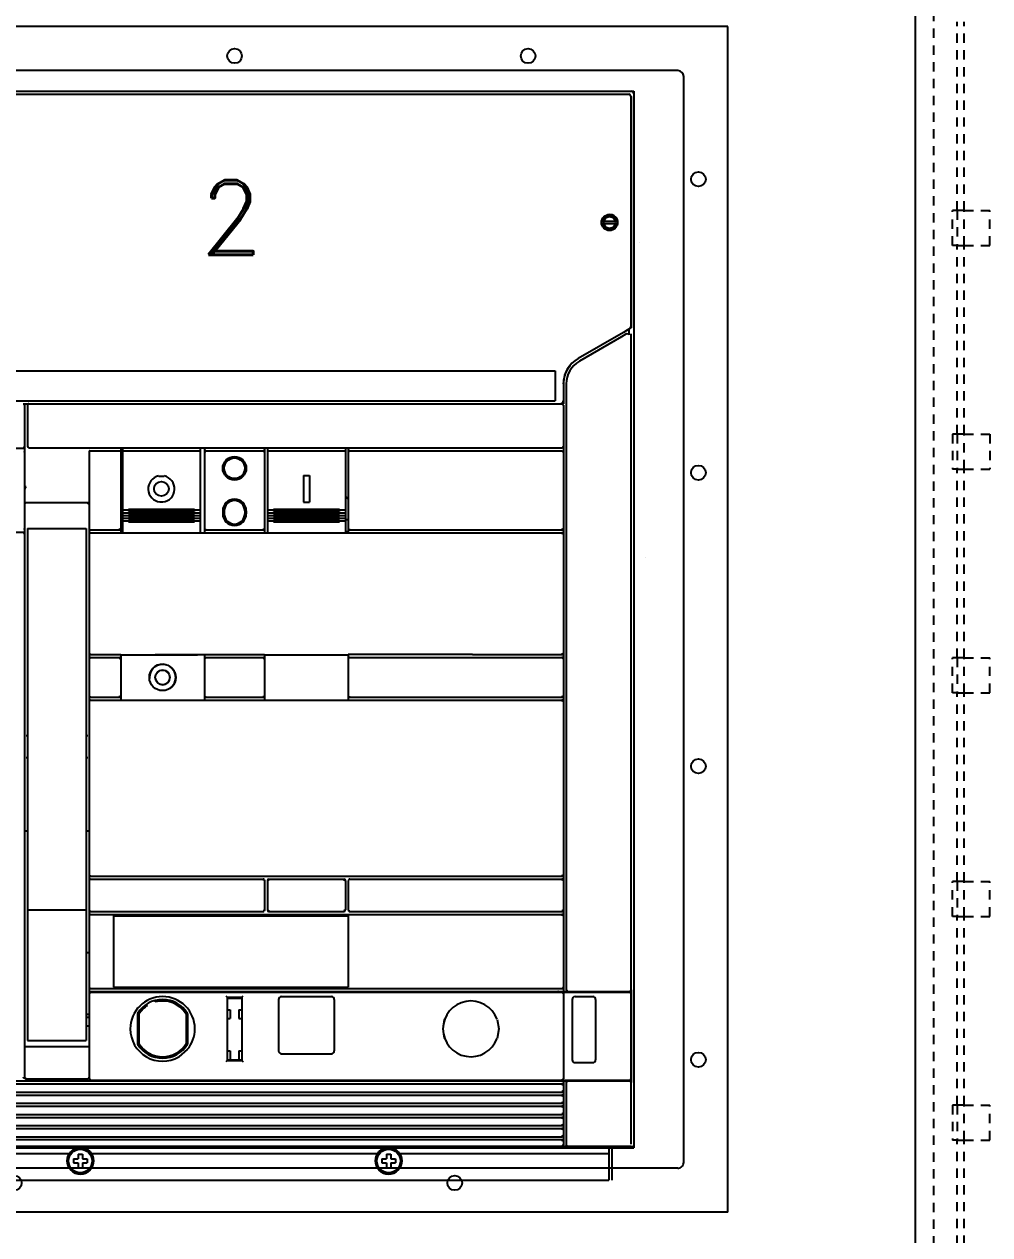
# Model space of a CAD drawing. Header units: inches. Extents: x 6 to 369, y -225 to 2.
# Drawn here: x 73.32 to 86.27, y -37.5 to -21.26 of the extents above; entities that cross this region are included whole.
import ezdxf
from ezdxf.enums import TextEntityAlignment as Align

# ---------------------------------------------------------------- set-up
doc = ezdxf.new("R2010")
doc.units = ezdxf.units.IN
doc.header["$MEASUREMENT"] = 0
doc.linetypes.add('DOT2', pattern=[0.125, 0, -0.125])
doc.linetypes.add('HIDDEN2', pattern=[0.1875, 0.125, -0.0625])
for name, color, linetype in [('Cabinet', 253, 'HIDDEN2'), ('CB_E3_W_HR_3P', 10, 'Continuous'), ('CB_E3_W_HR_3P_DOOR_CUTOUT_FLUSH&EXTENDED_NO-FLANGE', 255, 'Continuous'), ('CB_E3_W_HR_3P_DOOR_CUTOUT_FLUSH_FLANGED', 2, 'Continuous'), ('D', 3, 'Continuous')]:
    doc.layers.add(name, color=color, linetype=linetype)
doc.styles.add('ROMAND', font='ROMAND.shx')

# ---------------------------------------------------------------- blocks, each defined once
blk = doc.blocks.new('A$C065B1C50')
at = {"layer": 'CB_E3_W_HR_3P'}
for centre in [(3.465, 15.512), (7.402, 15.512), (11.339, 15.512), (0.768, 14.626), (1.181, 13.858), (13.622, 13.858), (1.181, 9.921), (13.622, 9.921), (1.181, 5.984), (13.622, 5.984), (1.181, 2.047), (13.622, 2.047), (0.768, 1.28), (4.449, 0.394), (10.354, 0.394)]:
    blk.add_circle(centre, 0.0984, dxfattribs=at)
at = {"layer": 'CB_E3_W_HR_3P_DOOR_CUTOUT_FLUSH&EXTENDED_NO-FLANGE'}
for p, q in [((13.346, 15.315), (1.457, 15.315)), ((1.378, 0.669), (1.378, 15.236)), ((13.425, 0.669), (13.425, 15.236)), ((13.346, 0.591), (1.457, 0.591))]:
    blk.add_line(p, q, dxfattribs=at)
for centre, start, end in [((1.457, 15.236), 89.9998, 180.0002), ((13.346, 15.236), 0, 90), ((1.457, 0.669), 179.9998, 270.0002), ((13.346, 0.669), 269.9998, 0.0002)]:
    blk.add_arc(centre, 0.0787, start, end, dxfattribs=at)
at = {"layer": 'CB_E3_W_HR_3P_DOOR_CUTOUT_FLUSH_FLANGED'}
for p, q in [((0, 0), (0, 15.906)), ((14.016, 15.906), (0, 15.906)), ((14.016, 0), (14.016, 15.906)), ((14.016, 0), (0, 0))]:
    blk.add_line(p, q, dxfattribs=at)

msp = doc.modelspace()

# ---------------------------------------------------------------- linework, layer by layer
at = {"layer": 'Cabinet', "color": 7, "linetype": 'HIDDEN2'}
for p, q in [((85.52061, -101.99835), (85.52061, -11.99835)), ((85.83311, -23.76385), (85.83311, -21.23285)), ((85.92686, -23.76385), (85.92686, -21.23285)), ((85.77061, -24.23285), (85.77061, -23.76385)), ((85.83311, -23.76385), (85.77061, -23.76385)), ((85.92686, -23.76385), (85.83311, -23.76385)), ((85.83311, -23.76385), (85.83311, -24.23285)), ((85.92686, -23.76385), (86.27061, -23.76385)), ((85.92686, -24.23285), (85.92686, -23.76385)), ((86.27061, -24.23285), (86.27061, -23.76385)), ((85.83311, -24.23285), (85.77061, -24.23285)), ((85.83311, -24.23285), (85.92686, -24.23285)), ((85.83311, -26.76385), (85.83311, -24.23285)), ((85.92686, -24.23285), (86.27061, -24.23285)), ((85.92686, -26.76385), (85.92686, -24.23285)), ((85.77061, -26.76385), (85.77061, -27.23285)), ((85.83311, -26.76385), (85.77061, -26.76385)), ((85.92686, -26.76385), (85.83311, -26.76385)), ((85.83311, -26.76385), (85.83311, -27.23285)), ((85.92686, -26.76385), (86.27061, -26.76385)), ((85.92686, -27.23285), (85.92686, -26.76385)), ((86.27061, -26.76385), (86.27061, -27.23285)), ((85.83311, -27.23285), (85.77061, -27.23285)), ((85.83311, -27.23285), (85.92686, -27.23285)), ((85.83311, -29.76385), (85.83311, -27.23285)), ((85.92686, -27.23285), (86.27061, -27.23285)), ((85.92686, -29.76385), (85.92686, -27.23285)), ((85.77061, -30.23285), (85.77061, -29.76385)), ((85.83311, -29.76385), (85.77061, -29.76385)), ((85.92686, -29.76385), (85.83311, -29.76385)), ((85.83311, -29.76385), (85.83311, -30.23285)), ((85.92686, -29.76385), (86.27061, -29.76385)), ((85.92686, -30.23285), (85.92686, -29.76385)), ((86.27061, -30.23285), (86.27061, -29.76385)), ((85.83311, -30.23285), (85.77061, -30.23285)), ((85.83311, -30.23285), (85.92686, -30.23285)), ((85.83311, -32.76385), (85.83311, -30.23285)), ((85.92686, -30.23285), (86.27061, -30.23285)), ((85.92686, -32.76385), (85.92686, -30.23285)), ((85.77061, -33.23285), (85.77061, -32.76385)), ((85.83311, -32.76385), (85.77061, -32.76385)), ((85.92686, -32.76385), (85.83311, -32.76385)), ((85.83311, -32.76385), (85.83311, -33.23285)), ((85.92686, -32.76385), (86.27061, -32.76385)), ((85.92686, -33.23285), (85.92686, -32.76385)), ((86.27061, -33.23285), (86.27061, -32.76385)), ((85.83311, -33.23285), (85.77061, -33.23285)), ((85.83311, -33.23285), (85.92686, -33.23285)), ((85.83311, -35.76385), (85.83311, -33.23285)), ((85.92686, -33.23285), (86.27061, -33.23285)), ((85.92686, -35.76385), (85.92686, -33.23285)), ((85.77061, -35.76385), (85.77061, -36.23285)), ((85.83311, -35.76385), (85.77061, -35.76385)), ((85.92686, -35.76385), (85.83311, -35.76385)), ((85.83311, -35.76385), (85.83311, -36.23285)), ((85.92686, -35.76385), (86.27061, -35.76385)), ((85.92686, -36.23285), (85.92686, -35.76385)), ((86.27061, -36.23285), (86.27061, -35.76385)), ((85.83311, -36.23285), (85.77061, -36.23285)), ((85.83311, -36.23285), (85.92686, -36.23285)), ((85.83311, -38.76385), (85.83311, -36.23285)), ((85.92686, -36.23285), (86.27061, -36.23285)), ((85.92686, -38.76385), (85.92686, -36.23285))]:
    msp.add_line(p, q, dxfattribs=at)
at = {"layer": 'Cabinet', "color": 7, "linetype": 'DOT2'}
for p, q in [((70.78845, -22.16254), (81.49711, -22.16254)), ((70.78845, -22.16254), (81.49711, -22.16254)), ((81.49711, -22.16254), (81.49711, -36.33577)), ((81.49711, -22.16254), (81.49711, -22.16254))]:
    msp.add_line(p, q, dxfattribs=at)
at = {"layer": 'CB_E3_W_HR_3P', "color": 7}
for p, q in [((70.94167, -22.20191), (81.34388, -22.20191)), ((71.12309, -22.16254), (81.16246, -22.16254)), ((71.12309, -22.16254), (81.16246, -22.16254)), ((81.16246, -22.16254), (81.46562, -22.16254)), ((81.16246, -22.16254), (81.49711, -22.16254)), ((81.34388, -22.20191), (81.42917, -22.20191)), ((81.42825, -22.20327), (81.4299, -22.20327)), ((81.45672, -22.22947), (81.45774, -22.22947)), ((81.45774, -22.22947), (81.45774, -25.32462)), ((81.46077, -22.23412), (81.46077, -25.33878)), ((81.49711, -22.16254), (81.49711, -36.33577)), ((81.49711, -22.19403), (81.49711, -36.30428)), ((81.24886, -23.85545), (81.2494, -23.85545)), ((81.06826, -23.9086), (81.27635, -23.9086)), ((81.06826, -23.9401), (81.27635, -23.9401)), ((81.07337, -23.96372), (81.07452, -23.96372)), ((81.0953, -23.99325), (81.09575, -23.99325)), ((81.24818, -23.99325), (81.24838, -23.99325)), ((81.26972, -23.96372), (81.27032, -23.96372)), ((81.27009, -23.88498), (81.27127, -23.88498)), ((81.57585, -24.19289), (81.57589, -24.19289)), ((81.45774, -25.32462), (81.45672, -25.3252)), ((81.35766, -25.39831), (80.74908, -25.74968)), ((81.33203, -25.45857), (80.76876, -25.78377)), ((81.3911, -25.42447), (81.33203, -25.45857)), ((81.42991, -25.3566), (81.35766, -25.39831)), ((81.42991, -25.3566), (81.39834, -25.37483)), ((81.45997, -25.33925), (81.42991, -25.3566)), ((81.42991, -25.3566), (81.42991, -25.43326)), ((81.45774, -25.41927), (81.45774, -34.21468)), ((81.46114, -25.33857), (81.45997, -25.33925)), ((71.8416, -25.91451), (80.44396, -25.91451)), ((80.44396, -25.91451), (80.44396, -26.31608)), ((80.55223, -26.09063), (80.55223, -26.31608)), ((80.5916, -26.09063), (80.5916, -34.21963)), ((71.8416, -26.31608), (80.44396, -26.31608)), ((73.30813, -26.35545), (73.38687, -26.35545)), ((73.32782, -26.35546), (73.38687, -26.35546)), ((73.32782, -26.35546), (73.32782, -26.37514)), ((73.32782, -26.37514), (73.32782, -26.92632)), ((73.3728, -26.3654), (73.36719, -26.37514)), ((73.36719, -26.37514), (73.36719, -26.91451)), ((73.38642, -26.36221), (73.3728, -26.3654)), ((73.38687, -26.35546), (80.53254, -26.35546)), ((75.07944, -26.35545), (75.10201, -26.35545)), ((77.18355, -26.35545), (77.20612, -26.35545)), ((79.26453, -26.35545), (79.33219, -26.35545)), ((80.53254, -26.35546), (80.55223, -26.35546)), ((80.53254, -26.35546), (80.54262, -26.36122)), ((80.54262, -26.36122), (80.54616, -26.37514)), ((80.55223, -26.31608), (80.55223, -26.35546)), ((80.55223, -26.37514), (80.55223, -26.91451)), ((71.73727, -26.95388), (73.32782, -26.95388)), ((73.30813, -26.94601), (73.32782, -26.94601)), ((73.32782, -26.92632), (73.32782, -26.98538)), ((73.32782, -26.95388), (73.32782, -27.00506)), ((73.36719, -26.91451), (73.36719, -26.92632)), ((73.36719, -26.92632), (73.3728, -26.93261)), ((73.3728, -26.93261), (73.37703, -26.93617)), ((73.38687, -26.94601), (80.53254, -26.94601)), ((74.61719, -26.94601), (74.61719, -26.99325)), ((74.64081, -26.94601), (74.64081, -26.98538)), ((75.68412, -26.94601), (75.68412, -26.98538)), ((75.73923, -26.94601), (75.73923, -27.00506)), ((76.54632, -26.94601), (76.54632, -27.00506)), ((76.58569, -26.94601), (76.58569, -26.98538)), ((77.629, -26.94601), (77.629, -26.98538)), ((77.66837, -26.94601), (77.66837, -27.00506)), ((80.53254, -26.946), (80.53302, -26.946)), ((80.55223, -26.92396), (80.5467, -26.93255)), ((80.55223, -26.91451), (80.55223, -26.92632)), ((80.55223, -26.92632), (80.55223, -27.00506)), ((73.32782, -26.98538), (73.32782, -27.00506)), ((73.32782, -27.00506), (73.32782, -28.02868)), ((74.19396, -26.99325), (74.19396, -28.02868)), ((74.20183, -26.98538), (74.20376, -26.98538)), ((74.20376, -26.98538), (74.5973, -26.98538)), ((74.5973, -26.98538), (74.60931, -26.98538)), ((74.61719, -26.98538), (74.64081, -26.98538)), ((74.61719, -26.99325), (74.61719, -28.02868)), ((74.64081, -26.98538), (74.64081, -27.04292)), ((74.64081, -26.98538), (75.68412, -26.98538)), ((74.64081, -27.04292), (74.64081, -27.96177)), ((75.68412, -26.98538), (75.68412, -27.04292)), ((75.68412, -27.04292), (75.68412, -27.96177)), ((75.73923, -27.00506), (75.73923, -28.02868)), ((75.74906, -26.99114), (75.74406, -27.00506)), ((75.75892, -26.98538), (75.74906, -26.99114)), ((75.75892, -26.98538), (76.52664, -26.98538)), ((76.52664, -26.98538), (76.5365, -26.99114)), ((76.5365, -26.99114), (76.53961, -27.00506)), ((76.54632, -27.00506), (76.54632, -28.02868)), ((76.58569, -26.98538), (76.58569, -27.04292)), ((76.58569, -26.98538), (77.629, -26.98538)), ((76.58569, -27.04292), (76.58569, -27.96177)), ((77.629, -26.98538), (77.629, -27.04292)), ((77.629, -27.04292), (77.629, -27.96177)), ((77.66837, -27.00506), (77.66837, -28.02868)), ((77.6783, -26.99114), (77.6732, -27.00506)), ((77.68805, -26.98538), (77.6783, -26.99114)), ((77.68805, -26.98538), (80.53254, -26.98538)), ((80.53254, -26.98538), (80.53278, -26.98538)), ((80.53254, -26.98538), (80.54262, -26.99114)), ((80.54262, -26.99114), (80.54616, -27.00506)), ((80.55223, -27.00506), (80.55223, -28.02868)), ((73.32782, -27.20978), (73.32782, -27.47094)), ((75.12569, -27.32388), (75.12639, -27.3272)), ((75.12639, -27.3272), (75.19854, -27.3272)), ((75.19924, -27.32388), (75.19854, -27.3272)), ((77.06797, -27.32002), (77.06797, -27.67436)), ((77.06797, -27.32002), (77.14671, -27.32002)), ((77.14671, -27.32002), (77.14671, -27.67436)), ((73.34784, -27.47093), (73.32782, -27.47093)), ((77.629, -27.59562), (77.66837, -27.63379)), ((73.3475, -27.68222), (74.19396, -27.68222)), ((74.64081, -27.67436), (74.61719, -27.69726)), ((75.14279, -27.67044), (75.14247, -27.67322)), ((75.14279, -27.67044), (75.18214, -27.67044)), ((75.18214, -27.67044), (75.18245, -27.67322)), ((77.06797, -27.67436), (77.14671, -27.67436)), ((74.63097, -27.77955), (75.69396, -27.77955)), ((74.63097, -27.81766), (75.69396, -27.81766)), ((74.63097, -27.85525), (75.69396, -27.85525)), ((74.63097, -27.89224), (75.69396, -27.89224)), ((74.63097, -27.92857), (75.69396, -27.92857)), ((74.71955, -27.76878), (74.71955, -27.7897)), ((74.71955, -27.76878), (75.60538, -27.76878)), ((74.71955, -27.7897), (75.60538, -27.7897)), ((74.71955, -27.8067), (74.71955, -27.82787)), ((74.71955, -27.8067), (75.60538, -27.8067)), ((74.71955, -27.82787), (75.60538, -27.82787)), ((74.71955, -27.84411), (74.71955, -27.86457)), ((74.71955, -27.84411), (75.60538, -27.84411)), ((74.71955, -27.86457), (75.60538, -27.86457)), ((74.71955, -27.88095), (74.71955, -27.90117)), ((74.71955, -27.88095), (75.60538, -27.88095)), ((74.71955, -27.90117), (75.60538, -27.90117)), ((74.71955, -27.91716), (74.71955, -27.9378)), ((74.71955, -27.91716), (75.60538, -27.91716)), ((75.60538, -27.76878), (75.60538, -27.7897)), ((75.60538, -27.8067), (75.60538, -27.82787)), ((75.60538, -27.84411), (75.60538, -27.86457)), ((75.60538, -27.88095), (75.60538, -27.90117)), ((75.60538, -27.91716), (75.60538, -27.9378)), ((75.9853, -27.79247), (75.9853, -27.83184)), ((76.00498, -27.79247), (76.00498, -27.83184)), ((76.28057, -27.79247), (76.28057, -27.83184)), ((76.30026, -27.79247), (76.30026, -27.83184)), ((76.57585, -27.77955), (77.63884, -27.77955)), ((76.57585, -27.81766), (77.63884, -27.81766)), ((76.57585, -27.85525), (77.63884, -27.85525)), ((76.57585, -27.89224), (77.63884, -27.89224)), ((76.57585, -27.92857), (77.63884, -27.92857)), ((76.66443, -27.76878), (76.66443, -27.7897)), ((76.66443, -27.76878), (77.55026, -27.76878)), ((76.66443, -27.7897), (77.55026, -27.7897)), ((76.66443, -27.8067), (76.66443, -27.82788)), ((76.66443, -27.8067), (77.55026, -27.8067)), ((76.66443, -27.82788), (77.55026, -27.82788)), ((76.66443, -27.84411), (76.66443, -27.86457)), ((76.66443, -27.84411), (77.55026, -27.84411)), ((76.66443, -27.86457), (77.55026, -27.86457)), ((76.66443, -27.88095), (76.66443, -27.90117)), ((76.66443, -27.88095), (77.55026, -27.88095)), ((76.66443, -27.90117), (77.55026, -27.90117)), ((76.66443, -27.91716), (76.66443, -27.9378)), ((76.66443, -27.91716), (77.55026, -27.91716)), ((77.55026, -27.76878), (77.55026, -27.7897)), ((77.55026, -27.8067), (77.55026, -27.82788)), ((77.55026, -27.84411), (77.55026, -27.86457)), ((77.55026, -27.88095), (77.55026, -27.90117)), ((77.55026, -27.91716), (77.55026, -27.9378)), ((77.629, -27.91058), (77.66837, -27.91058)), ((71.73727, -28.07986), (73.32782, -28.07986)), ((73.32782, -28.02868), (73.32782, -28.07986)), ((73.32782, -28.07986), (73.32782, -28.10743)), ((73.36719, -28.02864), (73.36719, -28.06801)), ((73.36719, -28.02864), (74.15459, -28.02864)), ((73.36719, -28.06801), (73.36719, -33.14675)), ((74.15459, -28.02864), (74.15459, -28.06801)), ((74.15459, -28.06801), (74.15459, -33.14675)), ((74.19396, -28.02868), (74.19396, -28.03852)), ((74.19396, -28.03852), (74.19396, -28.10743)), ((74.21337, -28.09258), (74.19962, -28.09765)), ((74.2038, -28.04837), (74.5975, -28.04837)), ((74.21343, -28.08774), (74.21364, -28.08774)), ((74.21364, -28.08774), (80.53254, -28.08774)), ((74.61134, -28.03858), (74.59728, -28.04352)), ((74.61719, -28.02868), (74.61134, -28.03858)), ((74.61719, -27.98932), (74.64081, -27.98932)), ((74.61719, -28.02869), (74.61719, -28.08774)), ((74.64081, -27.96177), (74.64081, -28.01558)), ((74.64081, -28.01558), (74.64081, -28.08774)), ((74.71955, -27.9378), (75.60538, -27.9378)), ((75.68412, -27.96177), (75.68412, -28.01558)), ((75.68412, -28.01558), (75.68412, -28.08774)), ((75.73923, -28.02868), (75.73923, -28.08774)), ((75.73923, -28.02868), (75.74498, -28.03851)), ((75.74498, -28.03851), (75.75886, -28.04161)), ((75.75892, -28.04837), (76.52664, -28.04837)), ((76.54058, -28.03851), (76.52669, -28.04352)), ((76.54632, -28.02868), (76.54058, -28.03851)), ((76.54632, -28.02869), (76.54632, -28.08774)), ((76.58569, -27.96177), (76.58569, -28.01558)), ((76.58569, -28.01558), (76.58569, -28.08774)), ((76.66443, -27.9378), (77.55026, -27.9378)), ((77.629, -27.96177), (77.629, -28.01558)), ((77.629, -28.01558), (77.629, -28.08774)), ((77.629, -28.06806), (77.66837, -28.06806)), ((77.66837, -28.02868), (77.66837, -28.08774)), ((77.66837, -28.02868), (77.67422, -28.03858)), ((77.67422, -28.03858), (77.68831, -28.04161)), ((77.68805, -28.04837), (80.53254, -28.04837)), ((80.53254, -28.04837), (80.53302, -28.04837)), ((80.53254, -28.08774), (80.53302, -28.08774)), ((80.53317, -28.09258), (80.5467, -28.09774)), ((80.5467, -28.03836), (80.53327, -28.04161)), ((80.55223, -28.02868), (80.5467, -28.03836)), ((80.55223, -28.02868), (80.55223, -28.10743)), ((73.32782, -28.10743), (73.32782, -35.39089)), ((74.19962, -28.09765), (74.19396, -28.10743)), ((74.19396, -28.10743), (74.19396, -29.70191)), ((80.5467, -28.09774), (80.55223, -28.10743)), ((80.55223, -28.10743), (80.55223, -29.70191)), ((81.65459, -28.42238), (81.65459, -28.42245)), ((74.19396, -29.70191), (74.19962, -29.71168)), ((74.19396, -29.70191), (74.19396, -29.78065)), ((74.19962, -29.71168), (74.21332, -29.71484)), ((80.5467, -29.71159), (80.53327, -29.71484)), ((80.55223, -29.70191), (80.5467, -29.71159)), ((80.55223, -29.70191), (80.55223, -29.78065)), ((74.19962, -29.77088), (74.19396, -29.78065)), ((74.19396, -29.78065), (74.19396, -30.27278)), ((74.21337, -29.76581), (74.19962, -29.77088)), ((74.21343, -29.76097), (74.21364, -29.76097)), ((74.21354, -29.7216), (74.21364, -29.7216)), ((74.21364, -29.7216), (74.61719, -29.72172)), ((74.21364, -29.76097), (74.5975, -29.76097)), ((74.2298, -29.76097), (74.24888, -29.76097)), ((74.59725, -29.76772), (74.61134, -29.77075)), ((74.61134, -29.77075), (74.61719, -29.78065)), ((74.61719, -29.72172), (74.61719, -29.78065)), ((74.61719, -29.7218), (75.64795, -29.7218)), ((74.61719, -29.78065), (74.61719, -30.27278)), ((75.07944, -29.7216), (76.54632, -29.72172)), ((75.73923, -29.72165), (75.73923, -29.78065)), ((75.74498, -29.77082), (75.73923, -29.78065)), ((75.73923, -29.78065), (75.73923, -30.27278)), ((75.75886, -29.76581), (75.74498, -29.77082)), ((75.75892, -29.76097), (76.52664, -29.76097)), ((76.5267, -29.76772), (76.54058, -29.77082)), ((76.54058, -29.77082), (76.54632, -29.78065)), ((76.54632, -29.72172), (76.54632, -29.78065)), ((76.54632, -29.7218), (77.66837, -29.7218)), ((76.54632, -29.78065), (76.54632, -30.27278)), ((79.3322, -29.7216), (77.66837, -29.72168)), ((77.66837, -29.72168), (77.66837, -29.78065)), ((77.67422, -29.77075), (77.66837, -29.78065)), ((77.66837, -29.78065), (77.66837, -30.27278)), ((77.68828, -29.76581), (77.67422, -29.77075)), ((77.68805, -29.76097), (80.53254, -29.76097)), ((79.3322, -29.7216), (80.53254, -29.7216)), ((80.53254, -29.7216), (80.53302, -29.7216)), ((80.53254, -29.76097), (80.53302, -29.76097)), ((80.53317, -29.76581), (80.5467, -29.77097)), ((80.5467, -29.77097), (80.55223, -29.78065)), ((80.55223, -29.78065), (80.55223, -30.27278)), ((75.3013, -29.90843), (75.30137, -29.90843)), ((74.19396, -30.27278), (74.19962, -30.28255)), ((74.19396, -30.27278), (74.19396, -30.35152)), ((74.19962, -30.34175), (74.19396, -30.35152)), ((74.19396, -30.35152), (74.19396, -32.67435)), ((74.19962, -30.28255), (74.21332, -30.28571)), ((74.21337, -30.33667), (74.19962, -30.34175)), ((74.21343, -30.33183), (74.21364, -30.33183)), ((74.21354, -30.29246), (74.21364, -30.29246)), ((74.21364, -30.29246), (74.5975, -30.29246)), ((74.21364, -30.33183), (74.61719, -30.33183)), ((74.61134, -30.28268), (74.59728, -30.28762)), ((74.61719, -30.27278), (74.61134, -30.28268)), ((74.61719, -30.27278), (74.61719, -30.33191)), ((74.61719, -30.33204), (75.73923, -30.33204)), ((75.73923, -30.27278), (75.73923, -30.33193)), ((75.73923, -30.27278), (75.74498, -30.2826)), ((75.73923, -30.33183), (76.54632, -30.33183)), ((75.74498, -30.2826), (75.75886, -30.28571)), ((75.75892, -30.29246), (76.52664, -30.29246)), ((76.54058, -30.2826), (76.52669, -30.28762)), ((76.54632, -30.27278), (76.54058, -30.2826)), ((76.54632, -30.27278), (76.54632, -30.33191)), ((76.54632, -30.33204), (77.66837, -30.33204)), ((77.66837, -30.27278), (77.66837, -30.33193)), ((77.66837, -30.27278), (77.67422, -30.28268)), ((77.66837, -30.33183), (80.53254, -30.33183)), ((77.67422, -30.28268), (77.68831, -30.28571)), ((77.68805, -30.29246), (80.53254, -30.29246)), ((78.96346, -30.33183), (79.33222, -30.33183)), ((80.53254, -30.29246), (80.53302, -30.29246)), ((80.53254, -30.33183), (80.53302, -30.33183)), ((80.53317, -30.33667), (80.5467, -30.34183)), ((80.5467, -30.28246), (80.53327, -30.28571)), ((80.55223, -30.27278), (80.5467, -30.28246)), ((80.5467, -30.34183), (80.55223, -30.35152)), ((80.55223, -30.27278), (80.55223, -30.35152)), ((80.55223, -30.35152), (80.55223, -32.67435)), ((73.3475, -30.80427), (73.36719, -30.80427)), ((74.15459, -30.80427), (74.17427, -30.80427)), ((73.3475, -31.09955), (73.36719, -31.09955)), ((74.15459, -31.09955), (74.17427, -31.09955)), ((73.32782, -32.0838), (73.3475, -32.0838)), ((73.3475, -32.0838), (73.36719, -32.0838)), ((74.15459, -32.0838), (74.17427, -32.0838)), ((74.17427, -32.0838), (74.19396, -32.0838)), ((74.19396, -32.67435), (74.19962, -32.68412)), ((74.19396, -32.67435), (74.19396, -32.75309)), ((74.19962, -32.74332), (74.19396, -32.75309)), ((74.19396, -32.75309), (74.19396, -33.14679)), ((74.19962, -32.68412), (74.21332, -32.68728)), ((74.21337, -32.73825), (74.19962, -32.74332)), ((74.21343, -32.73341), (74.21364, -32.73341)), ((74.21354, -32.69404), (74.21364, -32.69404)), ((74.21364, -32.69404), (80.53254, -32.69404)), ((74.21364, -32.73341), (76.52664, -32.73341)), ((76.52669, -32.73825), (76.54058, -32.74326)), ((76.54058, -32.74326), (76.54632, -32.75309)), ((76.54632, -32.75309), (76.54632, -33.14679)), ((76.58569, -32.75309), (76.58569, -33.14679)), ((76.60543, -32.74304), (76.59553, -32.74325)), ((76.59553, -32.74325), (76.59721, -32.74485)), ((76.60543, -32.74304), (76.59721, -32.74485)), ((76.60538, -32.73341), (77.60931, -32.73341)), ((77.60948, -32.74304), (77.61916, -32.74325)), ((77.60948, -32.74304), (77.61773, -32.74487)), ((77.61773, -32.74487), (77.61953, -32.75309)), ((77.61916, -32.74325), (77.61953, -32.75309)), ((77.629, -32.75309), (77.629, -33.14679)), ((77.67422, -32.74319), (77.66837, -32.75309)), ((77.66837, -32.75309), (77.66837, -33.14679)), ((77.68828, -32.73825), (77.67422, -32.74319)), ((77.68805, -32.73341), (80.53254, -32.73341)), ((80.53254, -32.69404), (80.53302, -32.69404)), ((80.53254, -32.73341), (80.53302, -32.73341)), ((80.53317, -32.73825), (80.5467, -32.74341)), ((80.5467, -32.68403), (80.53327, -32.68728)), ((80.55223, -32.67435), (80.5467, -32.68403)), ((80.5467, -32.74341), (80.55223, -32.75309)), ((80.55223, -32.67435), (80.55223, -32.75309)), ((80.55223, -32.75309), (80.55223, -33.14679)), ((73.36719, -33.14675), (73.36719, -34.2323)), ((73.36719, -33.14675), (74.15459, -33.14675)), ((74.15459, -33.14675), (74.15459, -34.2323)), ((74.19396, -33.14679), (74.19962, -33.15656)), ((74.19396, -33.14679), (74.19396, -33.22553)), ((74.19962, -33.21576), (74.19396, -33.22553)), ((74.19396, -33.22553), (74.19396, -34.18026)), ((74.19962, -33.15656), (74.21332, -33.15972)), ((74.21337, -33.21069), (74.19962, -33.21576)), ((74.21343, -33.20585), (74.21364, -33.20585)), ((74.21354, -33.16648), (74.21364, -33.16648)), ((74.21364, -33.16648), (76.52664, -33.16648)), ((74.21364, -33.20585), (74.51912, -33.20585)), ((74.51876, -33.22553), (77.66837, -33.22553)), ((74.51876, -33.22553), (74.51876, -34.18026)), ((74.51912, -33.20585), (77.66803, -33.20585)), ((76.54058, -33.15662), (76.5267, -33.15972)), ((76.54632, -33.14679), (76.54058, -33.15662)), ((76.59721, -33.15503), (76.59553, -33.15664)), ((76.59553, -33.15664), (76.60543, -33.15685)), ((76.59721, -33.15503), (76.60543, -33.15685)), ((76.60538, -33.16648), (77.60931, -33.16648)), ((77.61773, -33.15501), (77.60948, -33.15684)), ((77.61916, -33.15663), (77.60948, -33.15684)), ((77.61953, -33.14679), (77.61773, -33.15501)), ((77.61953, -33.14679), (77.61916, -33.15663)), ((77.66803, -33.20585), (80.53254, -33.20585)), ((77.66837, -33.14679), (77.67422, -33.15669)), ((77.66837, -33.22553), (77.66837, -34.18026)), ((77.67422, -33.15669), (77.68831, -33.15972)), ((77.68805, -33.16648), (80.53254, -33.16648)), ((80.53254, -33.16648), (80.53302, -33.16648)), ((80.53254, -33.20585), (80.53302, -33.20585)), ((80.53317, -33.21069), (80.5467, -33.21585)), ((80.5467, -33.15647), (80.53327, -33.15972)), ((80.55223, -33.14679), (80.5467, -33.15647)), ((80.5467, -33.21585), (80.55223, -33.22553)), ((80.55223, -33.14679), (80.55223, -33.22553)), ((80.55223, -33.22553), (80.55223, -34.18223)), ((74.15459, -33.71761), (74.19396, -33.71761)), ((73.36719, -34.2323), (73.36719, -34.89747)), ((74.15459, -34.2323), (74.15459, -34.89747)), ((74.19396, -34.18026), (74.20044, -34.19486)), ((74.19396, -34.18026), (74.19396, -34.23931)), ((74.19396, -34.23931), (74.21322, -34.23931)), ((74.19396, -34.23931), (74.19396, -34.25112)), ((74.19396, -34.25112), (74.19396, -34.26884)), ((74.2037, -34.25492), (74.19879, -34.26884)), ((74.21364, -34.24915), (74.2037, -34.25492)), ((74.21322, -34.23931), (80.5335, -34.23931)), ((74.21353, -34.19994), (74.51908, -34.19994)), ((74.21364, -34.24915), (80.53254, -34.24915)), ((74.51876, -34.18026), (77.66837, -34.18026)), ((74.51908, -34.19994), (77.66807, -34.19994)), ((74.64671, -34.23931), (74.64671, -34.24915)), ((75.07979, -34.23931), (75.07979, -34.24915)), ((77.66807, -34.19994), (80.53264, -34.19994)), ((78.11128, -34.23931), (78.11128, -34.24915)), ((78.56404, -34.23931), (78.56404, -34.24915)), ((80.53254, -34.24915), (81.33956, -34.24915)), ((80.53254, -34.24915), (80.54262, -34.25492)), ((80.53264, -34.19994), (80.53451, -34.19994)), ((80.5335, -34.23931), (80.55223, -34.23931)), ((80.54262, -34.25492), (80.54616, -34.26884)), ((80.55223, -34.18223), (80.55223, -34.23931)), ((80.55223, -34.23931), (80.61128, -34.23931)), ((80.59837, -34.21963), (80.60144, -34.23355)), ((80.60144, -34.23355), (80.61128, -34.23931)), ((80.61128, -34.23931), (81.34188, -34.23931)), ((81.33956, -34.24915), (81.43799, -34.24915)), ((81.33963, -34.23931), (81.33963, -34.24915)), ((81.34188, -34.23931), (81.44028, -34.23931)), ((81.34415, -34.23931), (81.34415, -34.24915)), ((81.44028, -34.23931), (81.44259, -34.23931)), ((81.45997, -34.21963), (81.46228, -34.21963)), ((81.46228, -34.21963), (81.46228, -35.45978)), ((74.19396, -34.26884), (74.19396, -35.39089)), ((74.94723, -34.42632), (74.9765, -34.42632)), ((75.07979, -34.36545), (75.07979, -34.38045)), ((76.04435, -34.31805), (76.2412, -34.31805)), ((76.04435, -34.31805), (76.04435, -35.16451)), ((76.04435, -34.32789), (76.2412, -34.32789)), ((76.2412, -34.31805), (76.2412, -35.16451)), ((76.73333, -34.34758), (76.73333, -35.03656)), ((76.7727, -34.30821), (77.44199, -34.30821)), ((77.48136, -34.34758), (77.48136, -35.03656)), ((80.55223, -34.26884), (80.55223, -35.41057)), ((80.67034, -34.34758), (80.67034, -35.15467)), ((80.70971, -34.30821), (80.94593, -34.30821)), ((80.9853, -34.34758), (80.9853, -35.15467)), ((81.45767, -34.26884), (81.45767, -35.41057)), ((74.15459, -34.54438), (74.19396, -34.54438)), ((74.15459, -34.58375), (74.19396, -34.58375)), ((74.84356, -34.5339), (74.84356, -34.94868)), ((74.86128, -34.54268), (74.86128, -34.93989)), ((75.49514, -34.54268), (75.49514, -34.93989)), ((75.51286, -34.53389), (75.51286, -34.94869)), ((76.04435, -34.48537), (76.08372, -34.48537)), ((76.08372, -34.48537), (76.08372, -34.60348)), ((76.20183, -34.48537), (76.2412, -34.48537)), ((76.20183, -34.48537), (76.20183, -34.60348)), ((74.15459, -34.70187), (74.19396, -34.70187)), ((76.04435, -34.60348), (76.08372, -34.60348)), ((76.20183, -34.60348), (76.2412, -34.60348)), ((79.68608, -34.74146), (79.66287, -34.86892)), ((79.66304, -34.6135), (79.68608, -34.74146)), ((73.36719, -34.89747), (74.15459, -34.89747)), ((73.32782, -34.9775), (73.3475, -34.9775)), ((73.3475, -34.9775), (74.17427, -34.9775)), ((74.17427, -34.9775), (74.19396, -34.9775)), ((75.50949, -35.02023), (75.39475, -35.11636)), ((76.04435, -35.03656), (76.08372, -35.03656)), ((76.08372, -35.03656), (76.08372, -35.15467)), ((76.20183, -35.03656), (76.2412, -35.03656)), ((76.20183, -35.03656), (76.20183, -35.15467)), ((76.7727, -35.07593), (77.44199, -35.07593)), ((76.04435, -35.16451), (76.02464, -35.18419)), ((76.04435, -35.15467), (76.2412, -35.15467)), ((76.04435, -35.16451), (76.2412, -35.16451)), ((76.2412, -35.16451), (76.26091, -35.18419)), ((80.70971, -35.19404), (80.94593, -35.19404)), ((73.32782, -35.39089), (73.33358, -35.39496)), ((73.33358, -35.39496), (73.33766, -35.40073)), ((74.19396, -35.38618), (74.18412, -35.40073)), ((74.19396, -35.39089), (74.19396, -35.42041)), ((71.75301, -35.4401), (74.19396, -35.4401)), ((71.75301, -35.47947), (80.53254, -35.47947)), ((73.34159, -35.41057), (74.17427, -35.41057)), ((74.19396, -35.42041), (74.19396, -35.4401)), ((74.19396, -35.4401), (80.5335, -35.4401)), ((74.20041, -35.41057), (74.2037, -35.42449)), ((74.2037, -35.42449), (74.21364, -35.43026)), ((74.21364, -35.43026), (80.53254, -35.43026)), ((74.64671, -35.43026), (74.64671, -35.4401)), ((75.07979, -35.43026), (75.07979, -35.4401)), ((78.11128, -35.43026), (78.11128, -35.4401)), ((78.56404, -35.43026), (78.56404, -35.4401)), ((80.54262, -35.42449), (80.53254, -35.43026)), ((80.53254, -35.43026), (81.33956, -35.43026)), ((80.53254, -35.47947), (80.53302, -35.47947)), ((80.53317, -35.48431), (80.5467, -35.48947)), ((80.5335, -35.4401), (80.55223, -35.4401)), ((80.5474, -35.41057), (80.54262, -35.42449)), ((80.5467, -35.48947), (80.55223, -35.49915)), ((80.55223, -35.4401), (80.61128, -35.4401)), ((80.55223, -35.4401), (80.55223, -35.49915)), ((80.55223, -35.49915), (80.55223, -35.57002)), ((80.5916, -35.45978), (80.5916, -36.28689)), ((80.60144, -35.44587), (80.59642, -35.45978)), ((80.61128, -35.4401), (80.60144, -35.44587)), ((80.61128, -35.4401), (81.34188, -35.4401)), ((81.33956, -35.43026), (81.43799, -35.43026)), ((81.33963, -35.43026), (81.33963, -35.4401)), ((81.34188, -35.4401), (81.44028, -35.4401)), ((81.34415, -35.43026), (81.34415, -35.4401)), ((81.44028, -35.4401), (81.44259, -35.4401)), ((81.45774, -35.45978), (81.45774, -36.2875)), ((81.45997, -35.45978), (81.46228, -35.45978)), ((71.75301, -35.58971), (80.53254, -35.58971)), ((71.75301, -35.62908), (80.53254, -35.62908)), ((80.53254, -35.58971), (80.53278, -35.58971)), ((80.53254, -35.62908), (80.53302, -35.62908)), ((80.53317, -35.63392), (80.5467, -35.63908)), ((80.5467, -35.5797), (80.53327, -35.58295)), ((80.55223, -35.57002), (80.5467, -35.5797)), ((80.5467, -35.63908), (80.55223, -35.64876)), ((80.55223, -35.71963), (80.5467, -35.72931)), ((80.55223, -35.57002), (80.55223, -35.64876)), ((80.55223, -35.64876), (80.55223, -35.71963)), ((80.55223, -35.71963), (80.55223, -35.79837)), ((71.75301, -35.73931), (80.53254, -35.73931)), ((71.75301, -35.77868), (80.53254, -35.77868)), ((80.53254, -35.73931), (80.53278, -35.73931)), ((80.53254, -35.77868), (80.53302, -35.77868)), ((80.53317, -35.78352), (80.5467, -35.78869)), ((80.5467, -35.72931), (80.53327, -35.73256)), ((80.5467, -35.87892), (80.53327, -35.88216)), ((80.5467, -35.78869), (80.55223, -35.79837)), ((80.55223, -35.86923), (80.5467, -35.87892)), ((80.55223, -35.79837), (80.55223, -35.86923)), ((80.55223, -35.86923), (80.55223, -35.94797)), ((71.75301, -35.88892), (80.53254, -35.88892)), ((71.75301, -35.92829), (80.53254, -35.92829)), ((71.75301, -36.03852), (80.53254, -36.03852)), ((80.53254, -35.88892), (80.53278, -35.88892)), ((80.53254, -35.92829), (80.53302, -35.92829)), ((80.53254, -36.03852), (80.53278, -36.03852)), ((80.53317, -35.93313), (80.5467, -35.93829)), ((80.5467, -36.02852), (80.53327, -36.03177)), ((80.5467, -35.93829), (80.55223, -35.94797)), ((80.55223, -36.01884), (80.5467, -36.02852)), ((80.55223, -35.94797), (80.55223, -36.01884)), ((80.55223, -36.01884), (80.55223, -36.09758)), ((71.75301, -36.07789), (80.53254, -36.07789)), ((71.75301, -36.18813), (80.53254, -36.18813)), ((80.53254, -36.07789), (80.53302, -36.07789)), ((80.53254, -36.18813), (80.53278, -36.18813)), ((80.53317, -36.08274), (80.5467, -36.0879)), ((80.5467, -36.17813), (80.53327, -36.18138)), ((80.5467, -36.0879), (80.55223, -36.09758)), ((80.55223, -36.16845), (80.5467, -36.17813)), ((80.55223, -36.09758), (80.55223, -36.16845)), ((80.55223, -36.16845), (80.55223, -36.24719)), ((70.89671, -36.31608), (81.38884, -36.31608)), ((71.12309, -36.33577), (81.16246, -36.33577)), ((71.12309, -36.33577), (81.16246, -36.33577)), ((71.75301, -36.2275), (80.53254, -36.2275)), ((80.53254, -36.2275), (80.53302, -36.2275)), ((80.54259, -36.31205), (80.53254, -36.31786)), ((80.53254, -36.31786), (80.53254, -36.31863)), ((80.53317, -36.23234), (80.5467, -36.2375)), ((80.54616, -36.29817), (80.54259, -36.31205)), ((80.5467, -36.2375), (80.55223, -36.24719)), ((80.55223, -36.24719), (80.55223, -36.29817)), ((80.55223, -36.29817), (80.55223, -36.29886)), ((80.5916, -36.28689), (80.5916, -36.2987)), ((80.5916, -36.29636), (80.59736, -36.30501)), ((80.5916, -36.2987), (80.5916, -36.29886)), ((80.59736, -36.30501), (80.60144, -36.30855)), ((80.61128, -36.31839), (80.61128, -36.31863)), ((80.64587, -36.31812), (81.2727, -36.31812)), ((81.16246, -36.33577), (81.16246, -36.41451)), ((81.16246, -36.33577), (81.46561, -36.33577)), ((81.16246, -36.33577), (81.49711, -36.33577)), ((81.16246, -36.33577), (81.16246, -36.76884)), ((81.20183, -36.33577), (81.20183, -36.76884)), ((81.38884, -36.31608), (81.45774, -36.31608)), ((81.45774, -36.31608), (81.49711, -36.33577)), ((71.12309, -36.41451), (73.92854, -36.41451)), ((73.9853, -36.48538), (73.9853, -36.5405)), ((73.9853, -36.48538), (74.04829, -36.48538)), ((73.9853, -36.48538), (73.9853, -36.5405)), ((73.9853, -36.48538), (74.04829, -36.48538)), ((74.04829, -36.42239), (74.10341, -36.42239)), ((74.04829, -36.42239), (74.04829, -36.48538)), ((74.04829, -36.42239), (74.10341, -36.42239)), ((74.04829, -36.42239), (74.04829, -36.48538)), ((74.10341, -36.42239), (74.10341, -36.48538)), ((74.10341, -36.42239), (74.10341, -36.48538)), ((74.10341, -36.48538), (74.1664, -36.48538)), ((74.10341, -36.48538), (74.1664, -36.48538)), ((74.1664, -36.48538), (74.1664, -36.5405)), ((74.1664, -36.48538), (74.1664, -36.5405)), ((74.22315, -36.41451), (78.0624, -36.41451)), ((78.11915, -36.48538), (78.18215, -36.48538)), ((78.11915, -36.48538), (78.11915, -36.5405)), ((78.11915, -36.48538), (78.18215, -36.48538)), ((78.11915, -36.48538), (78.11915, -36.5405)), ((78.18215, -36.42239), (78.23726, -36.42239)), ((78.18215, -36.42239), (78.18215, -36.48538)), ((78.18215, -36.42239), (78.23726, -36.42239)), ((78.18215, -36.42239), (78.18215, -36.48538)), ((78.23726, -36.42239), (78.23726, -36.48538)), ((78.23726, -36.42239), (78.23726, -36.48538)), ((78.23726, -36.48538), (78.30026, -36.48538)), ((78.23726, -36.48538), (78.30026, -36.48538)), ((78.30026, -36.48538), (78.30026, -36.5405)), ((78.30026, -36.48538), (78.30026, -36.5405)), ((78.35701, -36.41451), (81.16246, -36.41451)), ((81.16246, -36.41451), (81.16246, -36.76884)), ((73.9853, -36.5405), (74.04829, -36.5405)), ((73.9853, -36.5405), (74.04829, -36.5405)), ((74.04829, -36.5405), (74.04829, -36.60349)), ((74.04829, -36.5405), (74.04829, -36.60349)), ((74.04829, -36.60349), (74.10341, -36.60349)), ((74.04829, -36.60349), (74.10341, -36.60349)), ((74.10341, -36.5405), (74.1664, -36.5405)), ((74.10341, -36.5405), (74.10341, -36.60349)), ((74.10341, -36.5405), (74.1664, -36.5405)), ((74.10341, -36.5405), (74.10341, -36.60349)), ((78.11915, -36.5405), (78.18215, -36.5405)), ((78.11915, -36.5405), (78.18215, -36.5405)), ((78.18215, -36.5405), (78.18215, -36.60349)), ((78.18215, -36.5405), (78.18215, -36.60349)), ((78.18215, -36.60349), (78.23726, -36.60349)), ((78.18215, -36.60349), (78.23726, -36.60349)), ((78.23726, -36.5405), (78.23726, -36.60349)), ((78.23726, -36.5405), (78.30026, -36.5405)), ((78.23726, -36.5405), (78.23726, -36.60349)), ((78.23726, -36.5405), (78.30026, -36.5405)), ((81.16246, -36.6901), (81.16246, -36.76884)), ((71.12309, -36.76884), (81.16246, -36.76884)), ((71.12309, -36.76884), (81.16246, -36.76884)), ((73.72174, -36.76884), (78.56382, -36.76884)), ((79.15481, -36.76884), (81.16246, -36.76884))]:
    msp.add_line(p, q, dxfattribs=at)
for points in [[(81.45672, -22.22947), (81.44865, -22.20998), (81.42917, -22.20191)], [(81.49711, -22.19403), (81.48789, -22.17176), (81.46562, -22.16254)], [(81.44295, -25.34907), (81.45672, -25.3252)], [(81.42992, -25.43326), (81.42283, -25.42071), (81.40431, -25.41899), (81.3911, -25.42447)], [(80.55223, -26.09062), (80.57172, -25.9726), (80.61165, -25.88873), (80.64331, -25.84108)], [(73.34749, -27.47094), (73.33449, -27.48034), (73.32782, -27.50586)], [(74.17427, -27.70191), (74.19396, -27.68222)], [(75.22697, -29.85654), (75.18665, -29.8499), (75.14588, -29.85268), (75.10683, -29.86472), (75.07158, -29.88539), (75.042, -29.91358), (75.01967, -29.9478), (75.00577, -29.98623), (75.00105, -30.02682)], [(75.35538, -30.02679), (75.34935, -29.98105), (75.33171, -29.93841), (75.30367, -29.90177), (75.26711, -29.87362)], [(75.00105, -30.02688), (75.00165, -30.04151)], [(75.08014, -30.0352), (75.09032, -30.07117), (75.11318, -30.10074), (75.14541, -30.11966), (75.18238, -30.1252), (75.21875, -30.11655), (75.24927, -30.09497), (75.26954, -30.06356), (75.27664, -30.02686)], [(75.25713, -29.96805), (75.22207, -29.93875), (75.17756, -29.92844), (75.13319, -29.93934), (75.09852, -29.9691)], [(75.26678, -30.1803), (75.30347, -30.15215), (75.33163, -30.11546), (75.34933, -30.07274), (75.35538, -30.02688)], [(81.44028, -34.23931), (81.4542, -34.23355), (81.45997, -34.21963)], [(81.44259, -34.23931), (81.45651, -34.23355), (81.46228, -34.21963)], [(73.34159, -35.41057), (73.31482, -35.39797), (73.30751, -35.39089)], [(81.45997, -35.45978), (81.4542, -35.44587), (81.44028, -35.4401)], [(81.46228, -35.45978), (81.45651, -35.44587), (81.44259, -35.4401)], [(72.18483, -36.31752), (80.10073, -36.31752)], [(80.5486, -36.30955), (80.55223, -36.29817)], [(80.5916, -36.2987), (80.59249, -36.30457)], [(80.59736, -36.31262), (80.61128, -36.31839)], [(81.34188, -36.31812), (81.43269, -36.31803), (81.44682, -36.31322)], [(81.46561, -36.33577), (81.48788, -36.32654), (81.49711, -36.30428)]]:
    msp.add_lwpolyline(points, dxfattribs=at)
for centre, radius in [((81.1723, -23.92435), 0.10827), ((81.17231, -23.92435), 0.10827), ((81.1723, -23.92435), 0.07874), ((76.14278, -27.22159), 0.15748), ((76.14277, -27.2215), 0.13791), ((75.16246, -27.49719), 0.09843), ((75.17821, -30.02688), 0.17716), ((75.17821, -30.0269), 0.09842), ((74.07585, -36.51294), 0.17716), ((74.07585, -36.51294), 0.15748), ((74.07585, -36.51294), 0.15748), ((78.20971, -36.51294), 0.17716), ((78.2097, -36.51294), 0.15748), ((78.2097, -36.51294), 0.15748)]:
    msp.add_circle(centre, radius, dxfattribs=at)
for centre, radius, start, end in [((81.1723, -23.92435), 0.08858, 10.240932, 169.759068), ((81.1723, -23.92435), 0.10827, 308.156592, 90), ((81.1723, -23.92435), 0.08858, 190.239121, 349.760879), ((80.94593, -26.09063), 0.3937, 120.000055, 180.000007), ((80.94593, -26.09063), 0.3937, 120, 179.998371), ((80.94593, -26.09063), 0.35433, 120.000089, 179.999911), ((73.30813, -26.37514), 0.01969, 0, 40.296039), ((73.38687, -26.37514), 0.01969, 160.020005, 179.999624), ((73.38687, -26.37514), 0.01969, 90.001535, 136.009886), ((80.51285, -26.31608), 0.03937, 270.006364, 359.993514), ((80.53254, -26.37514), 0.01969, 0, 35.137428), ((73.30813, -26.92632), 0.01969, 327.387129, 0.000561), ((73.38687, -26.92632), 0.01968, 180.002339, 262.297398), ((80.53254, -26.92632), 0.01969, 270, 315), ((80.53254, -26.92632), 0.01969, 271.403273, 321.953967), ((80.53254, -26.92632), 0.01969, 343.233, 359.992047), ((73.30813, -27.00506), 0.01968, 359.995645, 47.540909), ((74.20183, -26.99325), 0.00787, 89.999439, 180.000561), ((74.60934, -26.99323), 0.00785, 359.82504, 90.173975), ((75.75892, -27.00506), 0.01968, 138.744341, 180.004332), ((75.75892, -27.00506), 0.01968, 89.996791, 110.367321), ((76.52664, -27.00506), 0.01968, 69.632679, 90.003209), ((76.52664, -27.00506), 0.01968, 359.995668, 45.586705), ((77.68805, -27.00506), 0.01969, 137.993051, 179.998499), ((77.68805, -27.00506), 0.01969, 90.000438, 110.598539), ((80.53254, -27.00506), 0.01969, 88.361245, 89.297316), ((80.53254, -27.00506), 0.01969, 0.007951, 35.673503), ((75.16246, -27.49719), 0.17717, 101.980757, 263.521002), ((75.16246, -27.49719), 0.17717, 276.478998, 78.019243), ((73.3475, -27.70191), 0.01969, 90, 180), ((76.14278, -27.79247), 0.15748, 0, 180), ((76.14278, -27.79247), 0.1378, 0, 180), ((76.14278, -27.83184), 0.15748, 180, 0), ((76.14278, -27.83184), 0.1378, 180, 0), ((73.30813, -28.10743), 0.01969, 0.000777, 46.104957), ((73.30813, -28.02868), 0.01969, 319.561533, 359.998981), ((74.2038, -28.03852), 0.00984, 180, 270), ((74.21364, -28.10743), 0.01969, 90.618167, 122.527694), ((74.21364, -28.10743), 0.01969, 89.999439, 121.671173), ((74.5975, -28.02868), 0.01968, 269.999551, 310.845587), ((75.75892, -28.02868), 0.01968, 225.591176, 270.000458), ((76.52664, -28.02868), 0.01968, 269.999542, 310.804721), ((77.68805, -28.02868), 0.01968, 225.70895, 270.000449), ((80.53254, -28.02868), 0.01969, 270, 308.2502), ((80.53254, -28.10743), 0.01969, 58.720047, 90.000561), ((80.53254, -28.02868), 0.01969, 271.403445, 309.583259), ((80.53254, -28.10743), 0.01969, 56.728143, 88.596745), ((74.21364, -29.70191), 0.01969, 231.436694, 269.689792), ((74.21364, -29.70191), 0.01969, 231.722152, 270), ((80.53254, -29.70191), 0.01969, 270, 308.2502), ((80.53254, -29.70191), 0.01969, 271.403255, 309.577794), ((74.21364, -29.78065), 0.01969, 90.618568, 122.528152), ((74.21364, -29.78065), 0.01969, 89.999439, 121.671172), ((74.5975, -29.78065), 0.01969, 44.520521, 89.999569), ((75.75892, -29.78065), 0.01968, 89.996791, 132.536872), ((76.52664, -29.78065), 0.01968, 44.361685, 90.003209), ((77.68805, -29.78065), 0.01968, 89.996796, 132.535609), ((80.53254, -29.78065), 0.01969, 58.720046, 90.000561), ((80.53254, -29.78065), 0.01969, 56.728155, 88.596756), ((74.21364, -30.27277), 0.01969, 231.43626, 269.689391), ((74.21364, -30.27278), 0.01969, 231.722152, 270), ((74.21364, -30.35152), 0.01969, 90.618167, 122.527694), ((74.21364, -30.35152), 0.01969, 89.999439, 121.671172), ((74.5975, -30.27278), 0.01968, 269.996796, 312.535609), ((75.75892, -30.27278), 0.01968, 224.361685, 270.003209), ((76.52664, -30.27278), 0.01968, 269.996791, 312.536872), ((77.68805, -30.27278), 0.01969, 224.52052, 269.999569), ((80.53254, -30.27278), 0.01969, 270, 308.2502), ((80.53254, -30.35152), 0.01969, 58.720047, 90.000561), ((80.53254, -30.27277), 0.01969, 271.403244, 309.577784), ((80.53254, -30.35152), 0.01969, 56.728154, 88.596755), ((74.21364, -32.67435), 0.01969, 231.436693, 269.689791), ((74.21364, -32.67435), 0.01969, 231.722152, 270), ((74.21364, -32.75309), 0.01969, 90.618167, 122.527694), ((74.21364, -32.75309), 0.01969, 89.999439, 121.671172), ((76.52664, -32.75309), 0.01969, 47.470075, 89.999283), ((76.60538, -32.75309), 0.01969, 90, 179.998178), ((77.60931, -32.75309), 0.01969, 359.999439, 89.997323), ((77.68805, -32.75309), 0.01969, 90.000719, 132.534925), ((80.53254, -32.67435), 0.01969, 270, 308.2502), ((80.53254, -32.75309), 0.01969, 58.720046, 90.000561), ((80.53254, -32.67435), 0.01969, 271.403255, 309.577794), ((80.53254, -32.75309), 0.01969, 56.728154, 88.596756), ((74.21364, -33.14679), 0.01969, 231.43626, 269.689391), ((74.21364, -33.14679), 0.01969, 231.722152, 270), ((74.21364, -33.22554), 0.01969, 90.618167, 122.527694), ((74.21364, -33.22553), 0.01969, 89.999439, 121.671172), ((76.52664, -33.14679), 0.01969, 270.000717, 315.632668), ((76.60538, -33.14679), 0.01969, 180.001218, 270), ((77.60931, -33.14679), 0.01969, 270.000719, 0), ((77.68805, -33.14679), 0.01969, 224.519524, 269.999277), ((80.53254, -33.14679), 0.01969, 270, 308.2502), ((80.53254, -33.22553), 0.01969, 58.720046, 90.000561), ((80.53254, -33.14679), 0.01969, 271.403244, 309.577784), ((80.53254, -33.22554), 0.01969, 56.728143, 88.596745), ((74.21364, -34.26884), 0.01969, 148.619606, 180.000561), ((74.21364, -34.18026), 0.01969, 227.870292, 269.660669), ((80.4853, -34.25112), 0.01181, 89.999439, 168.690586), ((80.53451, -34.18223), 0.01772, 269.999439, 0.000561), ((80.53254, -34.26884), 0.01969, 0, 35.137397), ((80.61128, -34.21963), 0.01969, 180, 224.280814), ((80.61128, -34.21963), 0.01969, 253.087078, 269.999999), ((81.43799, -34.26884), 0.01969, 0, 90.002693), ((75.17821, -34.7413), 0.43307, 0, 180), ((75.17821, -34.7413), 0.3937, 31.791316, 148.210177), ((75.17821, -34.74128), 0.37402, 122.636898, 147.926588), ((75.17821, -34.74128), 0.37402, 32.073412, 105.257523), ((79.21892, -31.11861), 4.50714, 224.869448, 225.223575), ((73.01485, -31.06676), 4.58041, 314.7794, 315.127862), ((76.7727, -34.34758), 0.03937, 90.005135, 179.994865), ((77.44199, -34.34758), 0.03937, 0.005134, 89.994864), ((79.31207, -34.74128), 0.37402, 20.00525, 179.911714), ((80.70971, -34.34758), 0.03937, 90.005133, 179.994867), ((80.94592, -34.34758), 0.03937, 0.005221, 89.994779), ((75.17821, -34.7413), 0.43307, 180, 300.000008), ((75.17821, -34.7413), 0.43307, 320.000034, 0), ((79.31206, -34.74129), 0.37402, 159.998922, 179.999075), ((79.31207, -34.74128), 0.37402, 179.999614, 199.999561), ((79.31207, -34.74129), 0.37402, 180.130798, 340.006163), ((75.17821, -34.7413), 0.3937, 211.785345, 328.213162), ((75.17821, -34.74128), 0.37402, 212.073412, 327.926588), ((76.7727, -35.03655), 0.03937, 180.005135, 269.994864), ((77.44199, -35.03655), 0.03937, 270.005137, 359.994867), ((80.70971, -35.15466), 0.03937, 180.005226, 269.994774), ((80.94592, -35.15466), 0.03937, 270.00513, 359.99487), ((73.3475, -35.39089), 0.01969, 180, 270), ((74.17428, -35.39089), 0.01968, 269.993562, 0.007109), ((74.21364, -35.41057), 0.01969, 180, 216.932202), ((80.4853, -35.42829), 0.01181, 191.309414, 270.000561), ((80.53254, -35.49915), 0.01969, 58.720047, 90.000561), ((80.53254, -35.49916), 0.01969, 56.728144, 88.596746), ((80.53254, -35.41057), 0.01969, 329.214513, 0.000561), ((80.61128, -35.45978), 0.01969, 140.681267, 180), ((80.61128, -35.45978), 0.01969, 90, 106.912925), ((81.43799, -35.41057), 0.01969, 269.999443, 0.000561), ((80.53254, -35.57002), 0.01969, 270, 308.2502), ((80.53254, -35.64876), 0.01969, 58.720047, 90.000561), ((80.53254, -35.57002), 0.01969, 270.702683, 308.917843), ((80.53254, -35.64876), 0.01969, 56.728144, 88.596746), ((80.53254, -35.71963), 0.01969, 270, 308.2502), ((80.53254, -35.79837), 0.01969, 58.720047, 90.000561), ((80.53254, -35.86923), 0.01969, 270, 308.2502), ((80.53254, -35.71962), 0.01969, 270.702683, 308.917843), ((80.53254, -35.86923), 0.01969, 270.702683, 308.917843), ((80.53254, -35.79837), 0.01969, 56.728144, 88.596746), ((80.53254, -35.94797), 0.01969, 58.720047, 90.000561), ((80.53254, -36.01884), 0.01969, 270, 308.250199), ((80.53254, -36.01884), 0.01969, 270.702683, 308.917843), ((80.53254, -35.94798), 0.01969, 56.728144, 88.596746), ((80.53254, -36.09758), 0.01969, 58.720047, 90.000561), ((80.53254, -36.16845), 0.01969, 270, 308.2502), ((80.53254, -36.16844), 0.01969, 270.702683, 308.917844), ((80.53254, -36.09758), 0.01969, 56.728144, 88.596746), ((74.07585, -36.51294), 0.17717, 90.106718, 146.249376), ((74.07585, -36.51294), 0.17717, 90.046803, 102.998717), ((74.07585, -36.51294), 0.17717, 33.750624, 90.106718), ((78.20971, -36.51294), 0.17717, 90.213537, 146.249376), ((78.20971, -36.51294), 0.17717, 90.096171, 108.013789), ((78.20971, -36.51294), 0.17717, 33.750624, 90.213537), ((80.53254, -36.24719), 0.01969, 58.720047, 90.000561), ((80.53233, -36.29874), 0.01989, 270.593583, 276.356354), ((80.53254, -36.24719), 0.01969, 56.728144, 88.596746), ((80.53233, -36.29874), 0.01989, 323.260859, 359.656885), ((80.61149, -36.29874), 0.01989, 180.343115, 199.215174), ((80.61149, -36.29874), 0.01989, 216.712313, 269.406421), ((74.07585, -36.51294), 0.17717, 146.249376, 180), ((74.07585, -36.51294), 0.17717, 180, 0), ((74.07585, -36.51294), 0.17717, 0, 33.750624), ((78.20971, -36.51294), 0.17717, 146.249376, 180), ((78.20971, -36.51294), 0.17717, 180, 0), ((78.20971, -36.51294), 0.17717, 0, 33.750624)]:
    msp.add_arc(centre, radius, start, end, dxfattribs=at)
at = {"layer": 'D', "color": 7}
msp.add_line((85.27061, -12.62335), (85.27061, -101.37568), dxfattribs=at)

# ---------------------------------------------------------------- block references
at = {"layer": 'Cabinet', "color": 7, "linetype": 'DOT2'}
msp.add_blockref('A$C065B1C50', (68.7412, -37.20191), dxfattribs=at)

# ---------------------------------------------------------------- texts
at = {"color": 7, "style": 'ROMAND'}
msp.add_text('2', height=1, dxfattribs=at).set_placement((76.09326, -24.35803), align=Align.CENTER)

doc.saveas('drawing.dxf')
